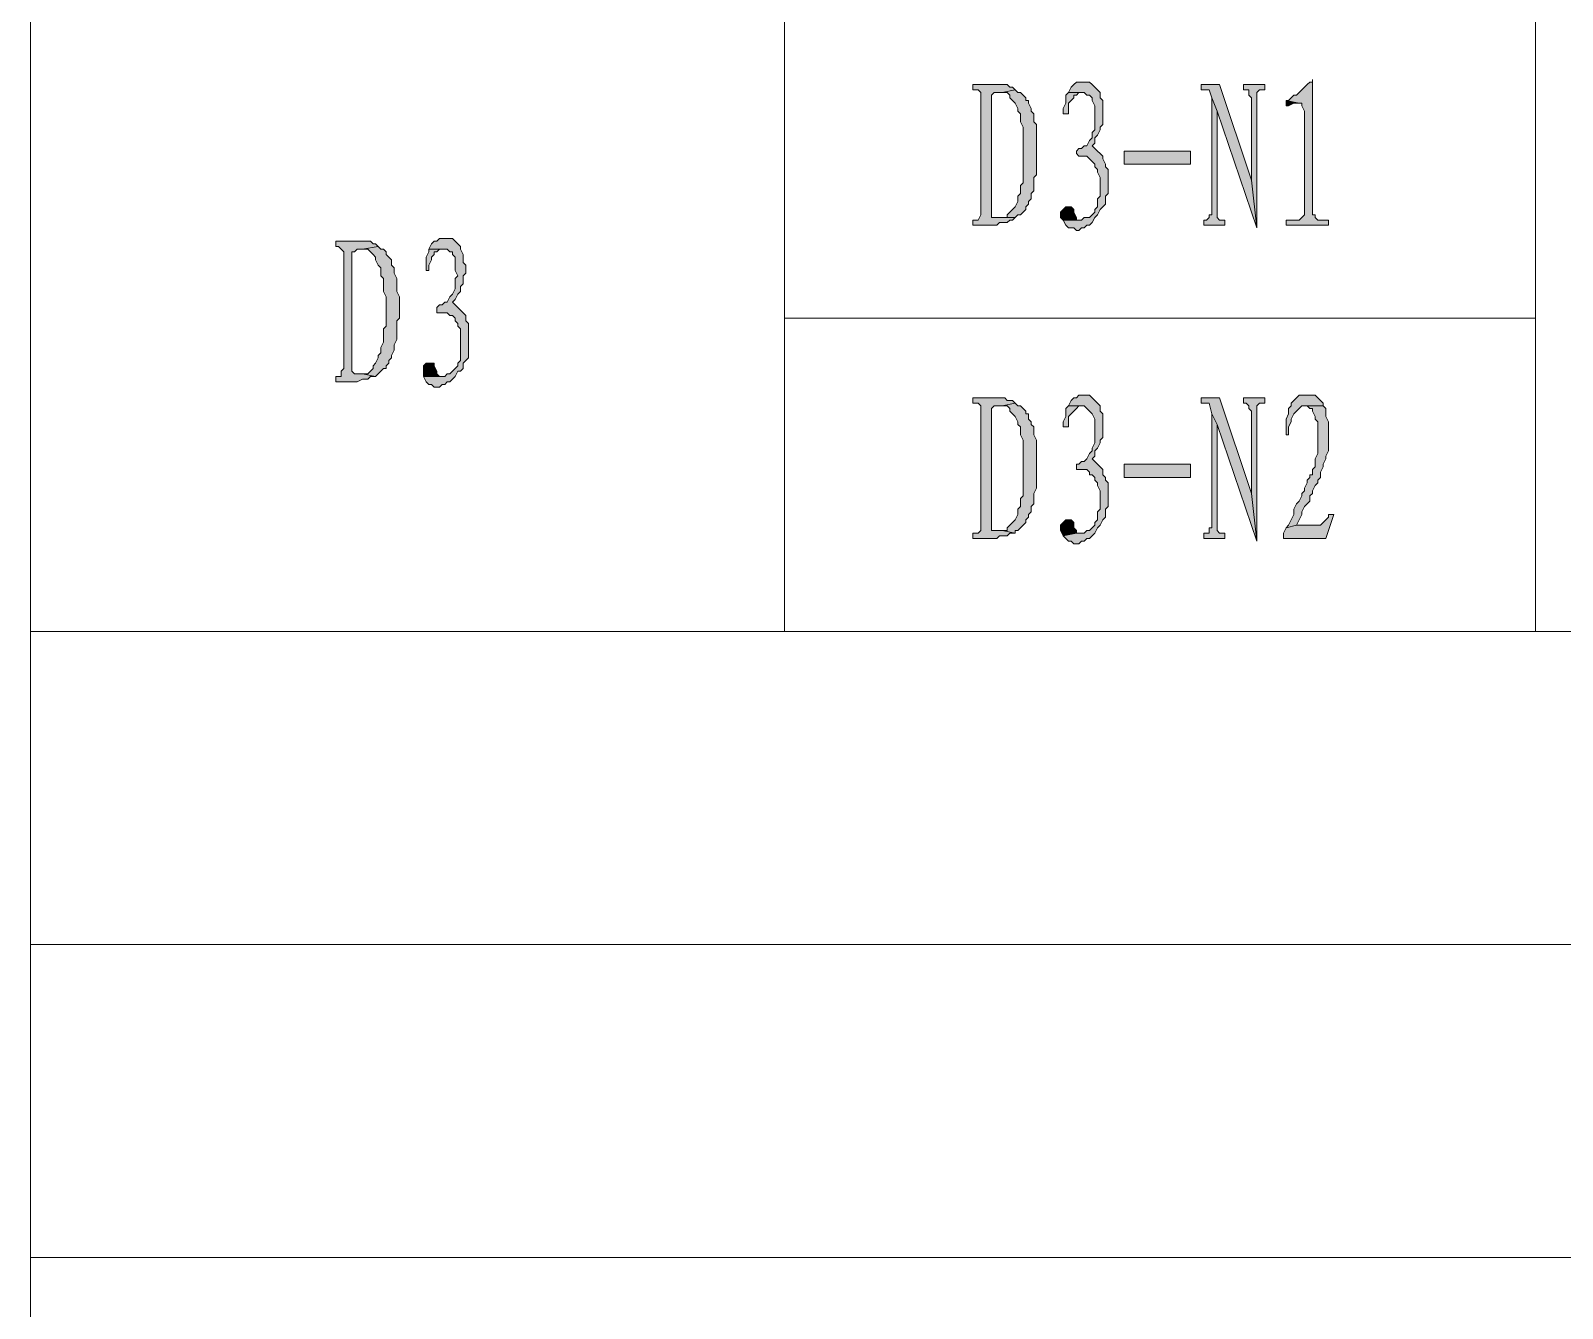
# Model space of a CAD drawing. Header units: millimetres. Extents: x 24 to 410, y 10 to 282.
# Drawn here: x 249.05 to 273.48, y 132.29 to 152.67 of the extents above; entities that cross this region are included whole.
import ezdxf

# ---------------------------------------------------------------- set-up
doc = ezdxf.new("R2010")
doc.units = ezdxf.units.MM

msp = doc.modelspace()

# ---------------------------------------------------------------- hatches: boundary and pattern name
h = msp.add_hatch(color=7)
h.dxf.hatch_style = 2
h.paths.add_polyline_path([(264.456333, 151.807333), (264.075333, 151.807333), (264.075333, 151.722667), (264.16, 151.722667), (264.202333, 151.680333), (264.202333, 149.733), (264.16, 149.648333), (264.075333, 149.648333), (264.075333, 149.563667), (264.456333, 149.563667), (264.498667, 149.606), (264.625667, 149.606), (264.668, 149.648333), (264.710333, 149.648333), (264.752667, 149.690667), (264.541, 149.690667), (264.456333, 149.690667), (264.371667, 149.690667), (264.371667, 149.733), (264.371667, 151.638), (264.414, 151.680333), (264.541, 151.680333), (264.752667, 151.722667), (264.710333, 151.765), (264.668, 151.765), (264.625667, 151.807333)])
h = msp.add_hatch(color=7)
h.dxf.hatch_style = 2
h.paths.add_polyline_path([(264.752667, 151.722667), (264.541, 151.680333), (264.625667, 151.680333), (264.668, 151.638), (264.668, 151.595667), (264.710333, 151.553333), (264.752667, 151.511), (264.795, 151.426333), (264.795, 151.384), (264.837333, 151.341667), (264.837333, 151.214667), (264.879667, 151.13), (264.879667, 150.325667), (264.879667, 150.241), (264.837333, 150.198667), (264.837333, 150.071667), (264.795, 150.029333), (264.795, 149.944667), (264.752667, 149.86), (264.710333, 149.817667), (264.668, 149.775333), (264.625667, 149.733), (264.625667, 149.690667), (264.583333, 149.690667), (264.541, 149.690667), (264.752667, 149.690667), (264.795, 149.733), (264.837333, 149.733), (264.879667, 149.775333), (264.922, 149.817667), (264.922, 149.86), (264.964333, 149.902333), (264.964333, 149.944667), (265.006667, 149.987), (265.006667, 150.071667), (265.049, 150.114), (265.049, 150.325667), (265.091333, 150.368), (265.091333, 151.172333), (265.049, 151.214667), (265.049, 151.341667), (265.006667, 151.384), (265.006667, 151.426333), (264.964333, 151.511), (264.964333, 151.553333), (264.922, 151.553333), (264.922, 151.595667), (264.879667, 151.638), (264.837333, 151.680333), (264.795, 151.680333)])
h = msp.add_hatch(color=7)
h.dxf.hatch_style = 2
h.paths.add_polyline_path([(265.853333, 151.849667), (265.726333, 151.849667), (265.684, 151.807333), (265.641667, 151.765), (265.599333, 151.680333), (265.853333, 151.680333), (265.895667, 151.638), (265.938, 151.638), (265.980333, 151.595667), (265.980333, 151.553333), (266.022667, 151.468667), (266.022667, 151.087667), (265.980333, 151.045333), (265.980333, 150.960667), (265.938, 150.918333), (265.895667, 150.833667), (265.853333, 150.833667), (265.811, 150.791333), (265.768667, 150.791333), (265.726333, 150.749), (265.726333, 150.706667), (265.768667, 150.664333), (265.895667, 150.664333), (265.938, 150.622), (265.980333, 150.579667), (266.022667, 150.537333), (266.022667, 150.495), (266.065, 150.452667), (266.065, 150.410333), (266.107333, 150.325667), (266.107333, 150.029333), (266.065, 149.987), (266.065, 149.86), (266.022667, 149.817667), (266.022667, 149.775333), (265.980333, 149.733), (265.938, 149.690667), (265.853333, 149.690667), (265.811, 149.648333), (265.514667, 149.648333), (265.557, 149.563667), (265.599333, 149.521333), (265.684, 149.521333), (265.726333, 149.479), (265.768667, 149.479), (265.811, 149.521333), (265.853333, 149.521333), (265.895667, 149.563667), (265.938, 149.563667), (265.980333, 149.606), (266.022667, 149.690667), (266.065, 149.733), (266.107333, 149.817667), (266.149667, 149.86), (266.192, 149.902333), (266.192, 150.029333), (266.234333, 150.071667), (266.234333, 150.452667), (266.192, 150.495), (266.192, 150.537333), (266.149667, 150.622), (266.149667, 150.664333), (266.107333, 150.706667), (266.065, 150.749), (266.022667, 150.791333), (265.980333, 150.833667), (266.022667, 150.876), (266.022667, 150.960667), (266.065, 151.003), (266.107333, 151.087667), (266.107333, 151.13), (266.149667, 151.172333), (266.149667, 151.553333), (266.107333, 151.595667), (266.107333, 151.680333), (266.065, 151.722667), (266.022667, 151.765), (265.980333, 151.807333), (265.938, 151.849667)])
h = msp.add_hatch(color=7)
h.dxf.hatch_style = 2
h.paths.add_polyline_path([(268.012333, 151.807333), (267.716, 151.807333), (267.716, 151.722667), (267.843, 151.722667), (267.885333, 151.595667), (267.97, 151.384), (268.605, 149.521333), (268.520333, 150.283333)])
h = msp.add_hatch(color=7)
h.dxf.hatch_style = 2
h.paths.add_polyline_path([(268.732, 151.807333), (268.393333, 151.807333), (268.393333, 151.722667), (268.478, 151.722667), (268.478, 151.638), (268.520333, 151.595667), (268.520333, 150.283333), (268.605, 149.521333), (268.605, 151.680333), (268.647333, 151.722667), (268.732, 151.722667)])
h = msp.add_hatch(color=7)
h.dxf.hatch_style = 2
h.paths.add_polyline_path([(269.494, 151.892), (269.494, 151.849667), (269.451667, 151.849667), (269.409333, 151.807333), (269.367, 151.765), (269.324667, 151.722667), (269.282333, 151.680333), (269.24, 151.638), (269.197667, 151.638), (269.155333, 151.595667), (269.113, 151.553333), (269.070667, 151.553333), (269.282333, 151.511), (269.324667, 151.511), (269.324667, 151.468667), (269.367, 151.384), (269.367, 149.733), (269.324667, 149.690667), (269.282333, 149.648333), (269.070667, 149.648333), (269.070667, 149.563667), (269.748, 149.563667), (269.748, 149.648333), (269.578667, 149.648333), (269.536333, 149.690667), (269.536333, 149.733), (269.494, 149.733)])
h = msp.add_hatch(color=7)
h.dxf.hatch_style = 2
h.paths.add_polyline_path([(265.599333, 151.680333), (265.557, 151.638), (265.557, 151.511), (265.514667, 151.426333), (265.514667, 151.341667), (265.599333, 151.341667), (265.599333, 151.511), (265.641667, 151.553333), (265.684, 151.595667), (265.684, 151.638), (265.726333, 151.638), (265.768667, 151.680333), (265.811, 151.680333)])
h = msp.add_hatch(color=7)
h.dxf.hatch_style = 2
h.paths.add_polyline_path([(267.885333, 151.595667), (267.885333, 149.733), (267.843, 149.733), (267.843, 149.690667), (267.800667, 149.648333), (267.758333, 149.648333), (267.758333, 149.563667), (268.097, 149.563667), (268.097, 149.648333), (268.012333, 149.648333), (267.97, 149.690667), (267.97, 151.384)])
h = msp.add_hatch(color=7)
h.dxf.hatch_style = 2
h.paths.add_polyline_path([(269.070667, 151.553333), (269.070667, 151.468667), (269.113, 151.468667), (269.197667, 151.511), (269.282333, 151.511)])
h = msp.add_hatch(color=7)
h.dxf.hatch_style = 2
h.paths.add_polyline_path([(266.488333, 150.749), (267.546667, 150.749), (267.546667, 150.537333), (266.488333, 150.537333)])
h = msp.add_hatch(color=7)
h.dxf.hatch_style = 2
h.paths.add_polyline_path([(265.599333, 149.86), (265.557, 149.86), (265.514667, 149.817667), (265.472333, 149.775333), (265.472333, 149.690667), (265.514667, 149.648333), (265.726333, 149.648333), (265.726333, 149.690667), (265.684, 149.775333), (265.684, 149.817667), (265.641667, 149.86)])
h = msp.add_hatch(color=7)
h.dxf.hatch_style = 2
h.paths.add_polyline_path([(254.296333, 149.309667), (253.915333, 149.309667), (253.915333, 149.225), (253.957667, 149.225), (254, 149.182667), (254.042333, 149.140333), (254.042333, 147.277667), (254, 147.235333), (254, 147.150667), (253.957667, 147.150667), (253.915333, 147.150667), (253.915333, 147.066), (254.254, 147.066), (254.338667, 147.108333), (254.423333, 147.108333), (254.465667, 147.150667), (254.550333, 147.150667), (254.338667, 147.193), (254.296333, 147.193), (254.211667, 147.193), (254.169333, 147.235333), (254.169333, 149.140333), (254.211667, 149.140333), (254.254, 149.182667), (254.338667, 149.182667), (254.592667, 149.225), (254.550333, 149.267333), (254.508, 149.267333), (254.465667, 149.309667)])
h = msp.add_hatch(color=7)
h.dxf.hatch_style = 2
h.paths.add_polyline_path([(255.651, 149.352), (255.566333, 149.352), (255.524, 149.309667), (255.481667, 149.309667), (255.439333, 149.267333), (255.397, 149.182667), (255.693333, 149.182667), (255.735667, 149.140333), (255.778, 149.140333), (255.778, 149.098), (255.820333, 149.055667), (255.820333, 148.844), (255.862667, 148.759333), (255.820333, 148.717), (255.820333, 148.547667), (255.778, 148.463), (255.735667, 148.420667), (255.693333, 148.336), (255.651, 148.336), (255.608667, 148.293667), (255.566333, 148.293667), (255.524, 148.251333), (255.524, 148.166667), (255.566333, 148.166667), (255.693333, 148.166667), (255.735667, 148.124333), (255.778, 148.124333), (255.820333, 148.082), (255.820333, 148.039667), (255.862667, 147.997333), (255.862667, 147.955), (255.905, 147.912667), (255.905, 147.404667), (255.862667, 147.362333), (255.862667, 147.32), (255.820333, 147.277667), (255.778, 147.235333), (255.735667, 147.193), (255.693333, 147.193), (255.651, 147.150667), (255.312333, 147.150667), (255.354667, 147.066), (255.397, 147.023667), (255.439333, 147.023667), (255.481667, 146.981333), (255.566333, 146.981333), (255.608667, 147.023667), (255.651, 147.023667), (255.693333, 147.066), (255.735667, 147.066), (255.778, 147.108333), (255.820333, 147.150667), (255.862667, 147.235333), (255.905, 147.235333), (255.947333, 147.277667), (255.947333, 147.362333), (255.989667, 147.404667), (256.032, 147.447), (256.032, 147.997333), (255.989667, 148.039667), (255.989667, 148.124333), (255.947333, 148.166667), (255.905, 148.209), (255.862667, 148.251333), (255.820333, 148.293667), (255.778, 148.336), (255.820333, 148.378333), (255.862667, 148.463), (255.905, 148.505333), (255.905, 148.59), (255.947333, 148.632333), (255.947333, 148.759333), (255.989667, 148.801667), (255.989667, 148.928667), (255.947333, 148.971), (255.947333, 149.098), (255.905, 149.182667), (255.905, 149.225), (255.862667, 149.267333), (255.820333, 149.309667), (255.778, 149.352)])
h = msp.add_hatch(color=7)
h.dxf.hatch_style = 2
h.paths.add_polyline_path([(254.592667, 149.225), (254.338667, 149.182667), (254.423333, 149.182667), (254.465667, 149.140333), (254.508, 149.098), (254.550333, 149.055667), (254.550333, 149.013333), (254.592667, 148.928667), (254.635, 148.886333), (254.635, 148.759333), (254.677333, 148.717), (254.677333, 148.505333), (254.719667, 148.420667), (254.719667, 147.955), (254.677333, 147.912667), (254.677333, 147.828), (254.677333, 147.743333), (254.677333, 147.701), (254.635, 147.616333), (254.635, 147.531667), (254.592667, 147.489333), (254.592667, 147.447), (254.550333, 147.362333), (254.508, 147.32), (254.508, 147.277667), (254.465667, 147.235333), (254.423333, 147.193), (254.338667, 147.193), (254.550333, 147.150667), (254.592667, 147.193), (254.635, 147.235333), (254.677333, 147.277667), (254.719667, 147.277667), (254.719667, 147.32), (254.762, 147.362333), (254.762, 147.404667), (254.804333, 147.447), (254.804333, 147.489333), (254.846667, 147.574), (254.846667, 147.658667), (254.889, 147.743333), (254.889, 148.039667), (254.931333, 148.082), (254.931333, 148.420667), (254.889, 148.505333), (254.889, 148.717), (254.846667, 148.801667), (254.846667, 148.886333), (254.804333, 148.928667), (254.804333, 149.013333), (254.762, 149.055667), (254.719667, 149.098), (254.719667, 149.140333), (254.677333, 149.182667), (254.635, 149.182667)])
h = msp.add_hatch(color=7)
h.dxf.hatch_style = 2
h.paths.add_polyline_path([(255.397, 149.182667), (255.397, 149.140333), (255.354667, 149.055667), (255.354667, 148.844), (255.397, 148.844), (255.397, 148.928667), (255.439333, 149.013333), (255.439333, 149.055667), (255.481667, 149.098), (255.481667, 149.140333), (255.524, 149.140333), (255.566333, 149.182667), (255.651, 149.182667)])
h = msp.add_hatch(color=7)
h.dxf.hatch_style = 2
h.paths.add_polyline_path([(255.397, 147.362333), (255.354667, 147.362333), (255.312333, 147.32), (255.312333, 147.150667), (255.566333, 147.150667), (255.524, 147.193), (255.524, 147.235333), (255.481667, 147.32), (255.481667, 147.362333), (255.439333, 147.362333)])
h = msp.add_hatch(color=7)
h.dxf.hatch_style = 2
h.paths.add_polyline_path([(265.853333, 146.854333), (265.768667, 146.854333), (265.726333, 146.812), (265.684, 146.812), (265.641667, 146.769667), (265.599333, 146.685), (265.853333, 146.685), (265.895667, 146.642667), (265.938, 146.600333), (265.980333, 146.558), (266.022667, 146.473333), (266.022667, 146.092333), (265.980333, 146.007667), (265.980333, 145.965333), (265.938, 145.923), (265.895667, 145.838333), (265.853333, 145.796), (265.811, 145.796), (265.768667, 145.753667), (265.726333, 145.753667), (265.726333, 145.669), (265.895667, 145.669), (265.938, 145.626667), (265.938, 145.584333), (265.980333, 145.584333), (266.022667, 145.542), (266.022667, 145.499667), (266.065, 145.457333), (266.065, 145.415), (266.107333, 145.330333), (266.107333, 145.034), (266.065, 144.991667), (266.065, 144.864667), (266.022667, 144.822333), (266.022667, 144.78), (265.980333, 144.737667), (265.938, 144.695333), (265.895667, 144.695333), (265.853333, 144.653), (265.726333, 144.653), (265.514667, 144.610667), (265.557, 144.568333), (265.599333, 144.526), (265.641667, 144.526), (265.684, 144.483667), (265.768667, 144.483667), (265.811, 144.526), (265.853333, 144.526), (265.895667, 144.568333), (265.938, 144.568333), (265.980333, 144.610667), (266.022667, 144.653), (266.065, 144.737667), (266.107333, 144.78), (266.149667, 144.864667), (266.192, 144.907), (266.192, 145.034), (266.234333, 145.076333), (266.234333, 145.457333), (266.192, 145.499667), (266.192, 145.542), (266.149667, 145.584333), (266.149667, 145.669), (266.107333, 145.711333), (266.065, 145.753667), (266.022667, 145.796), (265.980333, 145.838333), (266.022667, 145.880667), (266.022667, 145.965333), (266.065, 146.007667), (266.107333, 146.092333), (266.107333, 146.134667), (266.149667, 146.177), (266.149667, 146.558), (266.107333, 146.600333), (266.107333, 146.685), (266.065, 146.727333), (266.022667, 146.769667), (265.980333, 146.812), (265.938, 146.854333)])
h = msp.add_hatch(color=7)
h.dxf.hatch_style = 2
h.paths.add_polyline_path([(269.409333, 146.854333), (269.282333, 146.854333), (269.24, 146.812), (269.197667, 146.769667), (269.155333, 146.727333), (269.155333, 146.685), (269.113, 146.642667), (269.113, 146.558), (269.070667, 146.473333), (269.070667, 146.219333), (269.113, 146.219333), (269.113, 146.346333), (269.155333, 146.431), (269.155333, 146.473333), (269.197667, 146.558), (269.24, 146.600333), (269.282333, 146.642667), (269.324667, 146.685), (269.367, 146.685), (269.663333, 146.685), (269.663333, 146.727333), (269.621, 146.769667), (269.578667, 146.812), (269.536333, 146.854333)])
h = msp.add_hatch(color=7)
h.dxf.hatch_style = 2
h.paths.add_polyline_path([(264.456333, 146.812), (264.075333, 146.812), (264.075333, 146.727333), (264.16, 146.727333), (264.202333, 146.685), (264.202333, 144.695333), (264.16, 144.653), (264.075333, 144.653), (264.075333, 144.568333), (264.456333, 144.568333), (264.498667, 144.610667), (264.625667, 144.610667), (264.668, 144.653), (264.752667, 144.653), (264.541, 144.695333), (264.456333, 144.695333), (264.371667, 144.695333), (264.371667, 144.737667), (264.371667, 146.642667), (264.414, 146.685), (264.541, 146.685), (264.752667, 146.727333), (264.710333, 146.769667), (264.625667, 146.769667), (264.583333, 146.812)])
h = msp.add_hatch(color=7)
h.dxf.hatch_style = 2
h.paths.add_polyline_path([(264.752667, 146.727333), (264.541, 146.685), (264.625667, 146.685), (264.668, 146.642667), (264.668, 146.600333), (264.710333, 146.558), (264.752667, 146.515667), (264.795, 146.431), (264.795, 146.388667), (264.837333, 146.346333), (264.837333, 146.219333), (264.879667, 146.134667), (264.879667, 145.330333), (264.879667, 145.245667), (264.837333, 145.203333), (264.837333, 145.076333), (264.795, 145.034), (264.795, 144.949333), (264.752667, 144.864667), (264.710333, 144.822333), (264.668, 144.78), (264.625667, 144.737667), (264.625667, 144.695333), (264.583333, 144.695333), (264.541, 144.695333), (264.752667, 144.653), (264.752667, 144.695333), (264.795, 144.695333), (264.837333, 144.737667), (264.879667, 144.78), (264.922, 144.822333), (264.922, 144.864667), (264.964333, 144.907), (264.964333, 144.949333), (265.006667, 144.991667), (265.006667, 145.076333), (265.049, 145.118667), (265.049, 145.288), (265.091333, 145.372667), (265.091333, 146.134667), (265.049, 146.219333), (265.049, 146.346333), (265.006667, 146.388667), (265.006667, 146.431), (264.964333, 146.473333), (264.964333, 146.558), (264.922, 146.558), (264.922, 146.600333), (264.879667, 146.642667), (264.837333, 146.685), (264.795, 146.685)])
h = msp.add_hatch(color=7)
h.dxf.hatch_style = 2
h.paths.add_polyline_path([(265.599333, 146.685), (265.557, 146.642667), (265.557, 146.515667), (265.514667, 146.431), (265.514667, 146.346333), (265.599333, 146.346333), (265.599333, 146.515667), (265.641667, 146.558), (265.684, 146.600333), (265.726333, 146.642667), (265.768667, 146.685), (265.811, 146.685)])
h = msp.add_hatch(color=7)
h.dxf.hatch_style = 2
h.paths.add_polyline_path([(268.012333, 146.812), (267.716, 146.812), (267.716, 146.727333), (267.843, 146.727333), (267.885333, 146.558), (267.97, 146.388667), (268.605, 144.526), (268.520333, 145.288)])
h = msp.add_hatch(color=7)
h.dxf.hatch_style = 2
h.paths.add_polyline_path([(268.732, 146.812), (268.393333, 146.812), (268.393333, 146.727333), (268.435667, 146.727333), (268.478, 146.685), (268.478, 146.642667), (268.520333, 146.600333), (268.520333, 145.288), (268.605, 144.526), (268.605, 146.685), (268.647333, 146.727333), (268.732, 146.727333)])
h = msp.add_hatch(color=7)
h.dxf.hatch_style = 2
h.paths.add_polyline_path([(269.663333, 146.685), (269.367, 146.685), (269.409333, 146.685), (269.451667, 146.642667), (269.494, 146.642667), (269.494, 146.600333), (269.536333, 146.515667), (269.536333, 146.473333), (269.578667, 146.431), (269.578667, 145.923), (269.536333, 145.838333), (269.536333, 145.711333), (269.494, 145.669), (269.494, 145.584333), (269.451667, 145.584333), (269.451667, 145.542), (269.409333, 145.499667), (269.409333, 145.457333), (269.367, 145.372667), (269.367, 145.330333), (269.324667, 145.288), (269.324667, 145.245667), (269.282333, 145.161), (269.24, 145.118667), (269.197667, 145.034), (269.197667, 144.949333), (269.155333, 144.864667), (269.113, 144.78), (269.070667, 144.737667), (269.24, 144.78), (269.282333, 144.864667), (269.324667, 144.949333), (269.324667, 144.991667), (269.367, 145.076333), (269.409333, 145.118667), (269.451667, 145.161), (269.451667, 145.245667), (269.494, 145.288), (269.494, 145.330333), (269.536333, 145.415), (269.578667, 145.457333), (269.578667, 145.499667), (269.621, 145.542), (269.621, 145.626667), (269.663333, 145.711333), (269.663333, 145.753667), (269.705667, 145.838333), (269.705667, 145.880667), (269.748, 145.965333), (269.748, 146.431), (269.705667, 146.515667), (269.705667, 146.642667)])
h = msp.add_hatch(color=7)
h.dxf.hatch_style = 2
h.paths.add_polyline_path([(267.885333, 146.558), (267.885333, 144.737667), (267.843, 144.737667), (267.843, 144.653), (267.800667, 144.653), (267.758333, 144.653), (267.758333, 144.568333), (268.097, 144.568333), (268.097, 144.653), (268.012333, 144.653), (267.97, 144.695333), (267.97, 146.388667)])
h = msp.add_hatch(color=7)
h.dxf.hatch_style = 2
h.paths.add_polyline_path([(266.488333, 145.753667), (267.546667, 145.753667), (267.546667, 145.542), (266.488333, 145.542)])
h = msp.add_hatch(color=7)
h.dxf.hatch_style = 2
h.paths.add_polyline_path([(269.832667, 144.949333), (269.748, 144.949333), (269.748, 144.907), (269.705667, 144.864667), (269.663333, 144.822333), (269.621, 144.78), (269.24, 144.78), (269.070667, 144.737667), (269.028333, 144.653), (269.028333, 144.568333), (269.705667, 144.568333)])
h = msp.add_hatch(color=7)
h.dxf.hatch_style = 2
h.paths.add_polyline_path([(265.599333, 144.864667), (265.557, 144.864667), (265.514667, 144.822333), (265.472333, 144.78), (265.472333, 144.695333), (265.514667, 144.610667), (265.726333, 144.653), (265.726333, 144.695333), (265.684, 144.737667), (265.684, 144.822333), (265.641667, 144.864667)])

# ---------------------------------------------------------------- linework, layer by layer
at = {"color": 7, "lineweight": 0}
for points in [[(249.047, 173.101), (377.063, 173.101), (377.063, 118.11), (249.047, 118.11)], [(264.456333, 151.807333), (264.075333, 151.807333), (264.075333, 151.722667), (264.16, 151.722667), (264.202333, 151.680333), (264.202333, 149.733), (264.16, 149.648333), (264.075333, 149.648333), (264.075333, 149.563667), (264.456333, 149.563667), (264.498667, 149.606), (264.625667, 149.606), (264.668, 149.648333), (264.710333, 149.648333), (264.752667, 149.690667), (264.541, 149.690667), (264.456333, 149.690667), (264.371667, 149.690667), (264.371667, 149.733), (264.371667, 151.638), (264.414, 151.680333), (264.541, 151.680333), (264.752667, 151.722667), (264.710333, 151.765), (264.668, 151.765), (264.625667, 151.807333)], [(264.752667, 151.722667), (264.541, 151.680333), (264.625667, 151.680333), (264.668, 151.638), (264.668, 151.595667), (264.710333, 151.553333), (264.752667, 151.511), (264.795, 151.426333), (264.795, 151.384), (264.837333, 151.341667), (264.837333, 151.214667), (264.879667, 151.13), (264.879667, 150.325667), (264.879667, 150.241), (264.837333, 150.198667), (264.837333, 150.071667), (264.795, 150.029333), (264.795, 149.944667), (264.752667, 149.86), (264.710333, 149.817667), (264.668, 149.775333), (264.625667, 149.733), (264.625667, 149.690667), (264.583333, 149.690667), (264.541, 149.690667), (264.752667, 149.690667), (264.795, 149.733), (264.837333, 149.733), (264.879667, 149.775333), (264.922, 149.817667), (264.922, 149.86), (264.964333, 149.902333), (264.964333, 149.944667), (265.006667, 149.987), (265.006667, 150.071667), (265.049, 150.114), (265.049, 150.325667), (265.091333, 150.368), (265.091333, 151.172333), (265.049, 151.214667), (265.049, 151.341667), (265.006667, 151.384), (265.006667, 151.426333), (264.964333, 151.511), (264.964333, 151.553333), (264.922, 151.553333), (264.922, 151.595667), (264.879667, 151.638), (264.837333, 151.680333), (264.795, 151.680333)], [(265.853333, 151.849667), (265.726333, 151.849667), (265.684, 151.807333), (265.641667, 151.765), (265.599333, 151.680333), (265.853333, 151.680333), (265.895667, 151.638), (265.938, 151.638), (265.980333, 151.595667), (265.980333, 151.553333), (266.022667, 151.468667), (266.022667, 151.087667), (265.980333, 151.045333), (265.980333, 150.960667), (265.938, 150.918333), (265.895667, 150.833667), (265.853333, 150.833667), (265.811, 150.791333), (265.768667, 150.791333), (265.726333, 150.749), (265.726333, 150.706667), (265.768667, 150.664333), (265.895667, 150.664333), (265.938, 150.622), (265.980333, 150.579667), (266.022667, 150.537333), (266.022667, 150.495), (266.065, 150.452667), (266.065, 150.410333), (266.107333, 150.325667), (266.107333, 150.029333), (266.065, 149.987), (266.065, 149.86), (266.022667, 149.817667), (266.022667, 149.775333), (265.980333, 149.733), (265.938, 149.690667), (265.853333, 149.690667), (265.811, 149.648333), (265.514667, 149.648333), (265.557, 149.563667), (265.599333, 149.521333), (265.684, 149.521333), (265.726333, 149.479), (265.768667, 149.479), (265.811, 149.521333), (265.853333, 149.521333), (265.895667, 149.563667), (265.938, 149.563667), (265.980333, 149.606), (266.022667, 149.690667), (266.065, 149.733), (266.107333, 149.817667), (266.149667, 149.86), (266.192, 149.902333), (266.192, 150.029333), (266.234333, 150.071667), (266.234333, 150.452667), (266.192, 150.495), (266.192, 150.537333), (266.149667, 150.622), (266.149667, 150.664333), (266.107333, 150.706667), (266.065, 150.749), (266.022667, 150.791333), (265.980333, 150.833667), (266.022667, 150.876), (266.022667, 150.960667), (266.065, 151.003), (266.107333, 151.087667), (266.107333, 151.13), (266.149667, 151.172333), (266.149667, 151.553333), (266.107333, 151.595667), (266.107333, 151.680333), (266.065, 151.722667), (266.022667, 151.765), (265.980333, 151.807333), (265.938, 151.849667)], [(268.012333, 151.807333), (267.716, 151.807333), (267.716, 151.722667), (267.843, 151.722667), (267.885333, 151.595667), (267.97, 151.384), (268.605, 149.521333), (268.520333, 150.283333)], [(268.732, 151.807333), (268.393333, 151.807333), (268.393333, 151.722667), (268.478, 151.722667), (268.478, 151.638), (268.520333, 151.595667), (268.520333, 150.283333), (268.605, 149.521333), (268.605, 151.680333), (268.647333, 151.722667), (268.732, 151.722667)], [(269.494, 151.892), (269.494, 151.849667), (269.451667, 151.849667), (269.409333, 151.807333), (269.367, 151.765), (269.324667, 151.722667), (269.282333, 151.680333), (269.24, 151.638), (269.197667, 151.638), (269.155333, 151.595667), (269.113, 151.553333), (269.070667, 151.553333), (269.282333, 151.511), (269.324667, 151.511), (269.324667, 151.468667), (269.367, 151.384), (269.367, 149.733), (269.324667, 149.690667), (269.282333, 149.648333), (269.070667, 149.648333), (269.070667, 149.563667), (269.748, 149.563667), (269.748, 149.648333), (269.578667, 149.648333), (269.536333, 149.690667), (269.536333, 149.733), (269.494, 149.733)], [(265.599333, 151.680333), (265.557, 151.638), (265.557, 151.511), (265.514667, 151.426333), (265.514667, 151.341667), (265.599333, 151.341667), (265.599333, 151.511), (265.641667, 151.553333), (265.684, 151.595667), (265.684, 151.638), (265.726333, 151.638), (265.768667, 151.680333), (265.811, 151.680333)], [(267.885333, 151.595667), (267.885333, 149.733), (267.843, 149.733), (267.843, 149.690667), (267.800667, 149.648333), (267.758333, 149.648333), (267.758333, 149.563667), (268.097, 149.563667), (268.097, 149.648333), (268.012333, 149.648333), (267.97, 149.690667), (267.97, 151.384)], [(269.070667, 151.553333), (269.070667, 151.468667), (269.113, 151.468667), (269.197667, 151.511), (269.282333, 151.511)], [(266.488333, 150.749), (267.546667, 150.749), (267.546667, 150.537333), (266.488333, 150.537333)], [(265.599333, 149.86), (265.557, 149.86), (265.514667, 149.817667), (265.472333, 149.775333), (265.472333, 149.690667), (265.514667, 149.648333), (265.726333, 149.648333), (265.726333, 149.690667), (265.684, 149.775333), (265.684, 149.817667), (265.641667, 149.86)], [(254.296333, 149.309667), (253.915333, 149.309667), (253.915333, 149.225), (253.957667, 149.225), (254, 149.182667), (254.042333, 149.140333), (254.042333, 147.277667), (254, 147.235333), (254, 147.150667), (253.957667, 147.150667), (253.915333, 147.150667), (253.915333, 147.066), (254.254, 147.066), (254.338667, 147.108333), (254.423333, 147.108333), (254.465667, 147.150667), (254.550333, 147.150667), (254.338667, 147.193), (254.296333, 147.193), (254.211667, 147.193), (254.169333, 147.235333), (254.169333, 149.140333), (254.211667, 149.140333), (254.254, 149.182667), (254.338667, 149.182667), (254.592667, 149.225), (254.550333, 149.267333), (254.508, 149.267333), (254.465667, 149.309667)], [(255.651, 149.352), (255.566333, 149.352), (255.524, 149.309667), (255.481667, 149.309667), (255.439333, 149.267333), (255.397, 149.182667), (255.693333, 149.182667), (255.735667, 149.140333), (255.778, 149.140333), (255.778, 149.098), (255.820333, 149.055667), (255.820333, 148.844), (255.862667, 148.759333), (255.820333, 148.717), (255.820333, 148.547667), (255.778, 148.463), (255.735667, 148.420667), (255.693333, 148.336), (255.651, 148.336), (255.608667, 148.293667), (255.566333, 148.293667), (255.524, 148.251333), (255.524, 148.166667), (255.566333, 148.166667), (255.693333, 148.166667), (255.735667, 148.124333), (255.778, 148.124333), (255.820333, 148.082), (255.820333, 148.039667), (255.862667, 147.997333), (255.862667, 147.955), (255.905, 147.912667), (255.905, 147.404667), (255.862667, 147.362333), (255.862667, 147.32), (255.820333, 147.277667), (255.778, 147.235333), (255.735667, 147.193), (255.693333, 147.193), (255.651, 147.150667), (255.312333, 147.150667), (255.354667, 147.066), (255.397, 147.023667), (255.439333, 147.023667), (255.481667, 146.981333), (255.566333, 146.981333), (255.608667, 147.023667), (255.651, 147.023667), (255.693333, 147.066), (255.735667, 147.066), (255.778, 147.108333), (255.820333, 147.150667), (255.862667, 147.235333), (255.905, 147.235333), (255.947333, 147.277667), (255.947333, 147.362333), (255.989667, 147.404667), (256.032, 147.447), (256.032, 147.997333), (255.989667, 148.039667), (255.989667, 148.124333), (255.947333, 148.166667), (255.905, 148.209), (255.862667, 148.251333), (255.820333, 148.293667), (255.778, 148.336), (255.820333, 148.378333), (255.862667, 148.463), (255.905, 148.505333), (255.905, 148.59), (255.947333, 148.632333), (255.947333, 148.759333), (255.989667, 148.801667), (255.989667, 148.928667), (255.947333, 148.971), (255.947333, 149.098), (255.905, 149.182667), (255.905, 149.225), (255.862667, 149.267333), (255.820333, 149.309667), (255.778, 149.352)], [(254.592667, 149.225), (254.338667, 149.182667), (254.423333, 149.182667), (254.465667, 149.140333), (254.508, 149.098), (254.550333, 149.055667), (254.550333, 149.013333), (254.592667, 148.928667), (254.635, 148.886333), (254.635, 148.759333), (254.677333, 148.717), (254.677333, 148.505333), (254.719667, 148.420667), (254.719667, 147.955), (254.677333, 147.912667), (254.677333, 147.828), (254.677333, 147.743333), (254.677333, 147.701), (254.635, 147.616333), (254.635, 147.531667), (254.592667, 147.489333), (254.592667, 147.447), (254.550333, 147.362333), (254.508, 147.32), (254.508, 147.277667), (254.465667, 147.235333), (254.423333, 147.193), (254.338667, 147.193), (254.550333, 147.150667), (254.592667, 147.193), (254.635, 147.235333), (254.677333, 147.277667), (254.719667, 147.277667), (254.719667, 147.32), (254.762, 147.362333), (254.762, 147.404667), (254.804333, 147.447), (254.804333, 147.489333), (254.846667, 147.574), (254.846667, 147.658667), (254.889, 147.743333), (254.889, 148.039667), (254.931333, 148.082), (254.931333, 148.420667), (254.889, 148.505333), (254.889, 148.717), (254.846667, 148.801667), (254.846667, 148.886333), (254.804333, 148.928667), (254.804333, 149.013333), (254.762, 149.055667), (254.719667, 149.098), (254.719667, 149.140333), (254.677333, 149.182667), (254.635, 149.182667)], [(255.397, 149.182667), (255.397, 149.140333), (255.354667, 149.055667), (255.354667, 148.844), (255.397, 148.844), (255.397, 148.928667), (255.439333, 149.013333), (255.439333, 149.055667), (255.481667, 149.098), (255.481667, 149.140333), (255.524, 149.140333), (255.566333, 149.182667), (255.651, 149.182667)], [(255.397, 147.362333), (255.354667, 147.362333), (255.312333, 147.32), (255.312333, 147.150667), (255.566333, 147.150667), (255.524, 147.193), (255.524, 147.235333), (255.481667, 147.32), (255.481667, 147.362333), (255.439333, 147.362333)], [(265.853333, 146.854333), (265.768667, 146.854333), (265.726333, 146.812), (265.684, 146.812), (265.641667, 146.769667), (265.599333, 146.685), (265.853333, 146.685), (265.895667, 146.642667), (265.938, 146.600333), (265.980333, 146.558), (266.022667, 146.473333), (266.022667, 146.092333), (265.980333, 146.007667), (265.980333, 145.965333), (265.938, 145.923), (265.895667, 145.838333), (265.853333, 145.796), (265.811, 145.796), (265.768667, 145.753667), (265.726333, 145.753667), (265.726333, 145.669), (265.895667, 145.669), (265.938, 145.626667), (265.938, 145.584333), (265.980333, 145.584333), (266.022667, 145.542), (266.022667, 145.499667), (266.065, 145.457333), (266.065, 145.415), (266.107333, 145.330333), (266.107333, 145.034), (266.065, 144.991667), (266.065, 144.864667), (266.022667, 144.822333), (266.022667, 144.78), (265.980333, 144.737667), (265.938, 144.695333), (265.895667, 144.695333), (265.853333, 144.653), (265.726333, 144.653), (265.514667, 144.610667), (265.557, 144.568333), (265.599333, 144.526), (265.641667, 144.526), (265.684, 144.483667), (265.768667, 144.483667), (265.811, 144.526), (265.853333, 144.526), (265.895667, 144.568333), (265.938, 144.568333), (265.980333, 144.610667), (266.022667, 144.653), (266.065, 144.737667), (266.107333, 144.78), (266.149667, 144.864667), (266.192, 144.907), (266.192, 145.034), (266.234333, 145.076333), (266.234333, 145.457333), (266.192, 145.499667), (266.192, 145.542), (266.149667, 145.584333), (266.149667, 145.669), (266.107333, 145.711333), (266.065, 145.753667), (266.022667, 145.796), (265.980333, 145.838333), (266.022667, 145.880667), (266.022667, 145.965333), (266.065, 146.007667), (266.107333, 146.092333), (266.107333, 146.134667), (266.149667, 146.177), (266.149667, 146.558), (266.107333, 146.600333), (266.107333, 146.685), (266.065, 146.727333), (266.022667, 146.769667), (265.980333, 146.812), (265.938, 146.854333)], [(269.409333, 146.854333), (269.282333, 146.854333), (269.24, 146.812), (269.197667, 146.769667), (269.155333, 146.727333), (269.155333, 146.685), (269.113, 146.642667), (269.113, 146.558), (269.070667, 146.473333), (269.070667, 146.219333), (269.113, 146.219333), (269.113, 146.346333), (269.155333, 146.431), (269.155333, 146.473333), (269.197667, 146.558), (269.24, 146.600333), (269.282333, 146.642667), (269.324667, 146.685), (269.367, 146.685), (269.663333, 146.685), (269.663333, 146.727333), (269.621, 146.769667), (269.578667, 146.812), (269.536333, 146.854333)], [(264.456333, 146.812), (264.075333, 146.812), (264.075333, 146.727333), (264.16, 146.727333), (264.202333, 146.685), (264.202333, 144.695333), (264.16, 144.653), (264.075333, 144.653), (264.075333, 144.568333), (264.456333, 144.568333), (264.498667, 144.610667), (264.625667, 144.610667), (264.668, 144.653), (264.752667, 144.653), (264.541, 144.695333), (264.456333, 144.695333), (264.371667, 144.695333), (264.371667, 144.737667), (264.371667, 146.642667), (264.414, 146.685), (264.541, 146.685), (264.752667, 146.727333), (264.710333, 146.769667), (264.625667, 146.769667), (264.583333, 146.812)], [(264.752667, 146.727333), (264.541, 146.685), (264.625667, 146.685), (264.668, 146.642667), (264.668, 146.600333), (264.710333, 146.558), (264.752667, 146.515667), (264.795, 146.431), (264.795, 146.388667), (264.837333, 146.346333), (264.837333, 146.219333), (264.879667, 146.134667), (264.879667, 145.330333), (264.879667, 145.245667), (264.837333, 145.203333), (264.837333, 145.076333), (264.795, 145.034), (264.795, 144.949333), (264.752667, 144.864667), (264.710333, 144.822333), (264.668, 144.78), (264.625667, 144.737667), (264.625667, 144.695333), (264.583333, 144.695333), (264.541, 144.695333), (264.752667, 144.653), (264.752667, 144.695333), (264.795, 144.695333), (264.837333, 144.737667), (264.879667, 144.78), (264.922, 144.822333), (264.922, 144.864667), (264.964333, 144.907), (264.964333, 144.949333), (265.006667, 144.991667), (265.006667, 145.076333), (265.049, 145.118667), (265.049, 145.288), (265.091333, 145.372667), (265.091333, 146.134667), (265.049, 146.219333), (265.049, 146.346333), (265.006667, 146.388667), (265.006667, 146.431), (264.964333, 146.473333), (264.964333, 146.558), (264.922, 146.558), (264.922, 146.600333), (264.879667, 146.642667), (264.837333, 146.685), (264.795, 146.685)], [(265.599333, 146.685), (265.557, 146.642667), (265.557, 146.515667), (265.514667, 146.431), (265.514667, 146.346333), (265.599333, 146.346333), (265.599333, 146.515667), (265.641667, 146.558), (265.684, 146.600333), (265.726333, 146.642667), (265.768667, 146.685), (265.811, 146.685)], [(268.012333, 146.812), (267.716, 146.812), (267.716, 146.727333), (267.843, 146.727333), (267.885333, 146.558), (267.97, 146.388667), (268.605, 144.526), (268.520333, 145.288)], [(268.732, 146.812), (268.393333, 146.812), (268.393333, 146.727333), (268.435667, 146.727333), (268.478, 146.685), (268.478, 146.642667), (268.520333, 146.600333), (268.520333, 145.288), (268.605, 144.526), (268.605, 146.685), (268.647333, 146.727333), (268.732, 146.727333)], [(269.663333, 146.685), (269.367, 146.685), (269.409333, 146.685), (269.451667, 146.642667), (269.494, 146.642667), (269.494, 146.600333), (269.536333, 146.515667), (269.536333, 146.473333), (269.578667, 146.431), (269.578667, 145.923), (269.536333, 145.838333), (269.536333, 145.711333), (269.494, 145.669), (269.494, 145.584333), (269.451667, 145.584333), (269.451667, 145.542), (269.409333, 145.499667), (269.409333, 145.457333), (269.367, 145.372667), (269.367, 145.330333), (269.324667, 145.288), (269.324667, 145.245667), (269.282333, 145.161), (269.24, 145.118667), (269.197667, 145.034), (269.197667, 144.949333), (269.155333, 144.864667), (269.113, 144.78), (269.070667, 144.737667), (269.24, 144.78), (269.282333, 144.864667), (269.324667, 144.949333), (269.324667, 144.991667), (269.367, 145.076333), (269.409333, 145.118667), (269.451667, 145.161), (269.451667, 145.245667), (269.494, 145.288), (269.494, 145.330333), (269.536333, 145.415), (269.578667, 145.457333), (269.578667, 145.499667), (269.621, 145.542), (269.621, 145.626667), (269.663333, 145.711333), (269.663333, 145.753667), (269.705667, 145.838333), (269.705667, 145.880667), (269.748, 145.965333), (269.748, 146.431), (269.705667, 146.515667), (269.705667, 146.642667)], [(267.885333, 146.558), (267.885333, 144.737667), (267.843, 144.737667), (267.843, 144.653), (267.800667, 144.653), (267.758333, 144.653), (267.758333, 144.568333), (268.097, 144.568333), (268.097, 144.653), (268.012333, 144.653), (267.97, 144.695333), (267.97, 146.388667)], [(266.488333, 145.753667), (267.546667, 145.753667), (267.546667, 145.542), (266.488333, 145.542)], [(269.832667, 144.949333), (269.748, 144.949333), (269.748, 144.907), (269.705667, 144.864667), (269.663333, 144.822333), (269.621, 144.78), (269.24, 144.78), (269.070667, 144.737667), (269.028333, 144.653), (269.028333, 144.568333), (269.705667, 144.568333)], [(265.599333, 144.864667), (265.557, 144.864667), (265.514667, 144.822333), (265.472333, 144.78), (265.472333, 144.695333), (265.514667, 144.610667), (265.726333, 144.653), (265.726333, 144.695333), (265.684, 144.737667), (265.684, 144.822333), (265.641667, 144.864667)]]:
    msp.add_lwpolyline(points, close=True, dxfattribs=at)
for points in [[(261.069667, 173.101), (261.069667, 143.086667)], [(273.05, 173.101), (273.05, 143.086667)], [(261.069667, 148.082), (273.05, 148.082)], [(249.047, 143.086667), (377.063, 143.086667)], [(249.047, 138.091333), (377.063, 138.091333)], [(249.047, 133.096), (377.063, 133.096)]]:
    msp.add_lwpolyline(points, dxfattribs=at)

doc.saveas('drawing.dxf')
